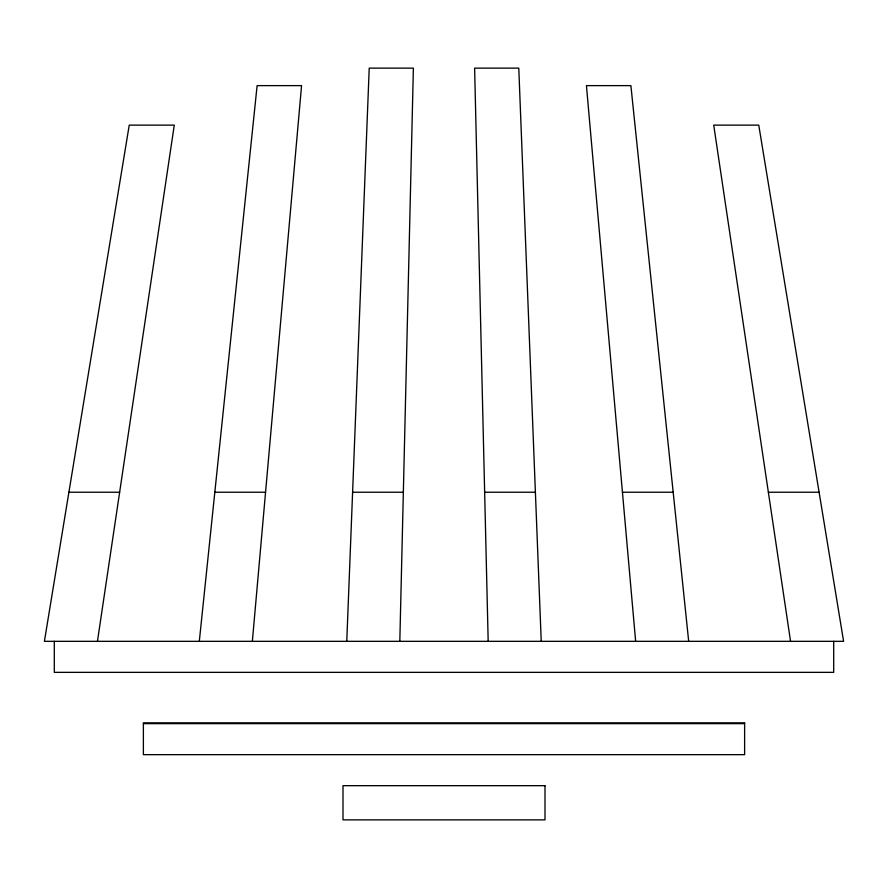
<?xml version="1.0" encoding="UTF-8"?>
<svg xmlns="http://www.w3.org/2000/svg" width="888" height="888" viewBox="0 0 888 888"><rect width="100%" height="100%" fill="white"/><g stroke="black" fill="none" stroke-linecap="round" stroke-linejoin="round"><path stroke-width="1.33" d="M399.822 641.325L413.386 68.132L369.219 68.132L346.764 641.325M252.359 641.325L301.565 85.625L257.12 85.625L199.312 641.325M97.447 641.325L174.281 125.13L129.237 125.13L44.4 641.325L843.6 641.325L758.763 125.13L713.719 125.13L790.553 641.325M68.909 492.23L119.647 492.23M214.818 492.23L265.556 492.23M352.614 492.23L403.352 492.23M484.648 492.23L535.386 492.23M622.444 492.23L673.182 492.23M768.353 492.23L819.091 492.23M143.379 723.642L744.621 723.642M688.688 641.325L630.88 85.625L586.435 85.625L635.642 641.325M541.236 641.325L518.781 68.132L474.614 68.132L488.178 641.325M833.699 641.325L833.699 672.349L54.301 672.349L54.301 641.325M744.621 722.843L143.379 722.843L143.379 754.656L744.621 754.656L744.621 722.843M544.999 785.68L343.001 785.68L343.001 819.868L544.999 819.868L544.999 785.68"/></g></svg>
